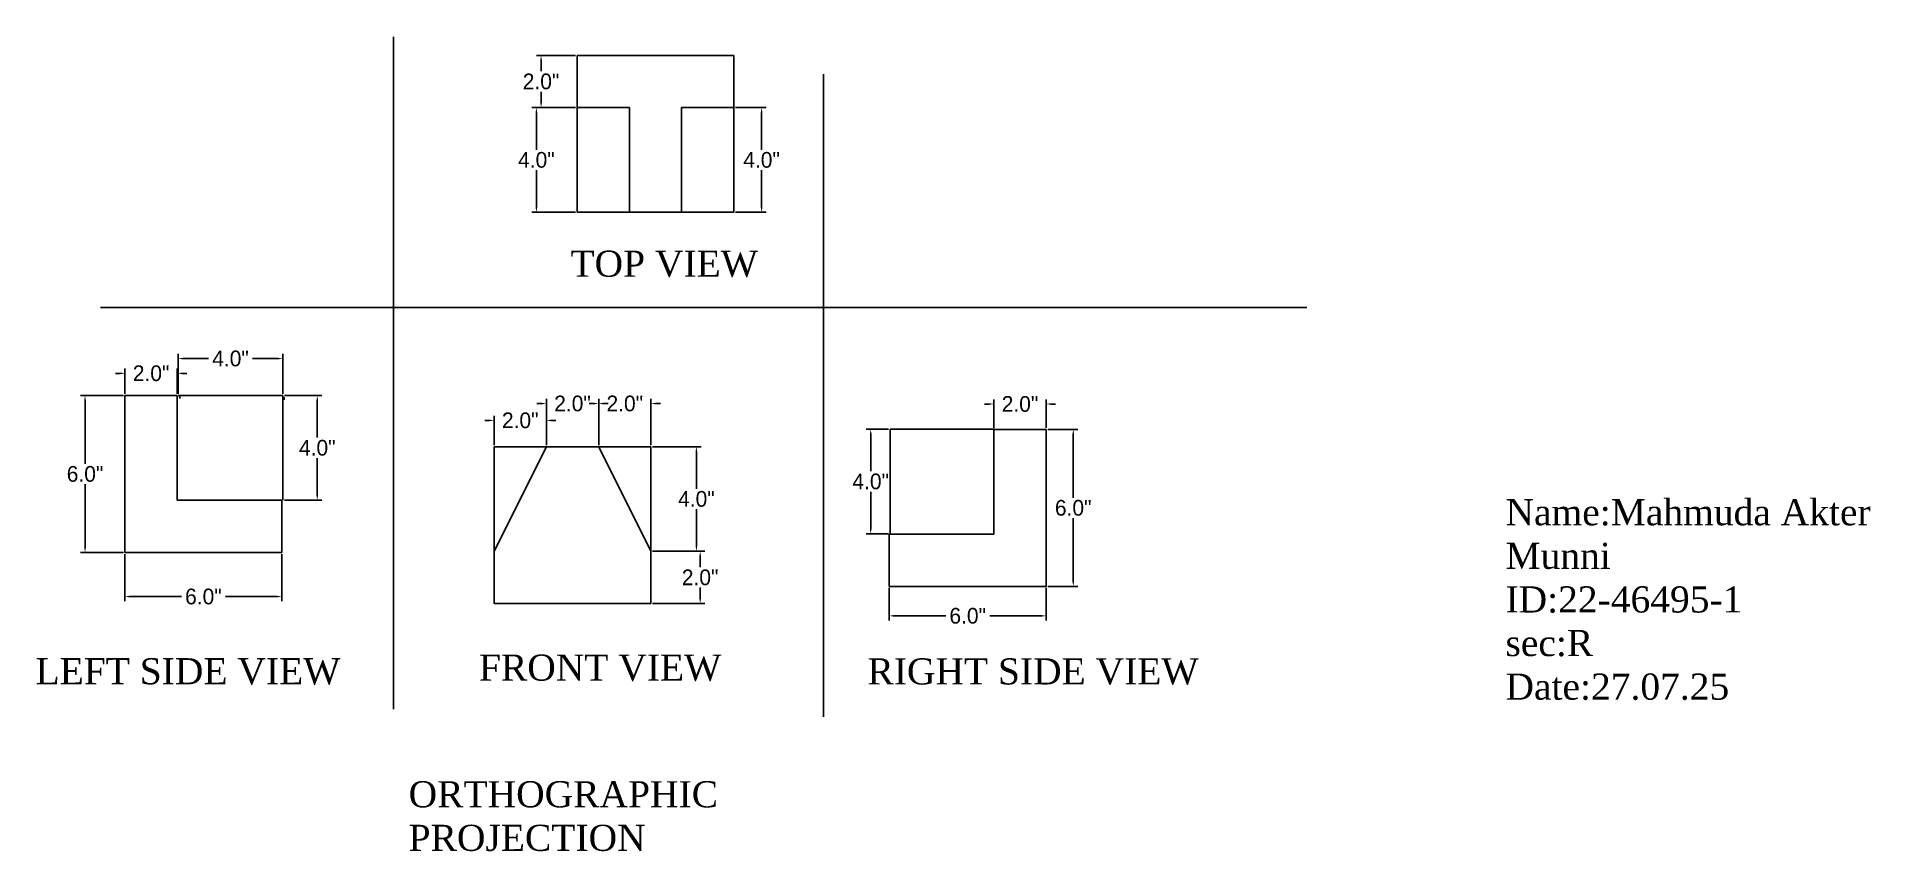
# Model space of a CAD drawing. Header units: inches. Extents: x 10.9 to 81, y 16.2 to 47.4.
import ezdxf

# ---------------------------------------------------------------- set-up
doc = ezdxf.new("R2010")
doc.units = ezdxf.units.IN
doc.header["$MEASUREMENT"] = 0
doc.dimstyles.get("Standard").update_dxf_attribs({"dimtxt": 0.6, "dimasz": 0.18, "dimexe": 0.18, "dimexo": 0.0625, "dimgap": 0.09, "dimtad": 0, "dimtih": 1, "dimtoh": 1, "dimdec": 1, "dimzin": 0, "dimdsep": 46, "dimlunit": 3, "dimtxsty": 'Standard', "dimcen": 0.09, "dimadec": 0, "dimazin": 0, "dimtfac": 1, "dimtdec": 1, "dimtofl": 0, "dimtmove": 0, "dimatfit": 3, "dimfxl": 1, "dimtolj": 1, "dimtzin": 0, "dimarcsym": 0})

# ---------------------------------------------------------------- blocks, each defined once
blk = doc.blocks.new('*D1')
at = {"color": 0, "lineweight": -2}
for p, q in [((43.491, 26.312), (43.491, 25.066)), ((49.491, 26.312), (49.491, 25.066)), ((43.671, 25.246), (45.651, 25.246)), ((49.311, 25.246), (47.331, 25.246))]:
    blk.add_line(p, q, dxfattribs=at)
at = {"color": 0}
for points in [[(43.671, 25.276), (43.671, 25.216), (43.491, 25.246)], [(49.311, 25.276), (49.311, 25.216), (49.491, 25.246)]]:
    blk.add_solid(points, dxfattribs=at)
at = {"layer": 'Defpoints', "color": 0}
for p in [(43.491, 26.374), (49.491, 26.374), (49.491, 25.246)]:
    blk.add_point(p, dxfattribs=at)
at = {"color": 0, "insert": (46.491, 25.246), "char_height": 0.6, "attachment_point": 5}
blk.add_mtext('\\A1;6.0"', dxfattribs=at)
blk = doc.blocks.new('*D2')
at = {"color": 0, "lineweight": -2}
for p, q in [((49.553, 32.374), (50.706, 32.374)), ((50.526, 32.194), (50.526, 29.764)), ((50.526, 26.554), (50.526, 28.984)), ((49.553, 26.374), (50.706, 26.374))]:
    blk.add_line(p, q, dxfattribs=at)
at = {"color": 0}
for points in [[(50.496, 32.194), (50.556, 32.194), (50.526, 32.374)], [(50.496, 26.554), (50.556, 26.554), (50.526, 26.374)]]:
    blk.add_solid(points, dxfattribs=at)
at = {"layer": 'Defpoints', "color": 0}
for p in [(49.491, 32.374), (50.526, 32.374), (49.491, 26.374)]:
    blk.add_point(p, dxfattribs=at)
at = {"color": 0, "insert": (50.526, 29.374), "char_height": 0.6, "attachment_point": 5}
blk.add_mtext('\\A1;6.0"', dxfattribs=at)
blk = doc.blocks.new('*D3')
at = {"color": 0, "lineweight": -2}
for p, q in [((47.311, 33.345), (47.131, 33.345)), ((47.491, 32.437), (47.491, 33.525)), ((49.491, 32.437), (49.491, 33.525)), ((49.671, 33.345), (49.851, 33.345))]:
    blk.add_line(p, q, dxfattribs=at)
at = {"color": 0}
for points in [[(47.311, 33.375), (47.311, 33.315), (47.491, 33.345)], [(49.671, 33.375), (49.671, 33.315), (49.491, 33.345)]]:
    blk.add_solid(points, dxfattribs=at)
at = {"layer": 'Defpoints', "color": 0}
for p in [(47.491, 33.345), (47.491, 32.374), (49.491, 32.374)]:
    blk.add_point(p, dxfattribs=at)
at = {"color": 0, "insert": (48.491, 33.345), "char_height": 0.6, "attachment_point": 5}
blk.add_mtext('\\A1;2.0"', dxfattribs=at)
blk = doc.blocks.new('*D4')
at = {"color": 0, "lineweight": -2}
for p, q in [((43.46, 32.384), (42.601, 32.384)), ((42.781, 32.204), (42.781, 30.774)), ((42.781, 28.564), (42.781, 29.994)), ((43.46, 28.384), (42.601, 28.384))]:
    blk.add_line(p, q, dxfattribs=at)
at = {"color": 0}
for points in [[(42.751, 32.204), (42.811, 32.204), (42.781, 32.384)], [(42.751, 28.564), (42.811, 28.564), (42.781, 28.384)]]:
    blk.add_solid(points, dxfattribs=at)
at = {"layer": 'Defpoints', "color": 0}
for p in [(43.523, 32.384), (42.781, 28.384), (43.523, 28.384)]:
    blk.add_point(p, dxfattribs=at)
at = {"color": 0, "insert": (42.781, 30.384), "char_height": 0.6, "attachment_point": 5}
blk.add_mtext('\\A1;4.0"', dxfattribs=at)
blk = doc.blocks.new('*D5')
at = {"color": 0, "lineweight": -2}
for p, q in [((14.198, 33.671), (12.553, 33.671)), ((12.733, 33.491), (12.733, 31.061)), ((12.733, 27.851), (12.733, 30.281)), ((14.198, 27.671), (12.553, 27.671))]:
    blk.add_line(p, q, dxfattribs=at)
at = {"color": 0}
for points in [[(12.703, 33.491), (12.763, 33.491), (12.733, 33.671)], [(12.703, 27.851), (12.763, 27.851), (12.733, 27.671)]]:
    blk.add_solid(points, dxfattribs=at)
at = {"layer": 'Defpoints', "color": 0}
for p in [(12.733, 33.671), (14.26, 33.671), (14.26, 27.671)]:
    blk.add_point(p, dxfattribs=at)
at = {"color": 0, "insert": (12.733, 30.671), "char_height": 0.6, "attachment_point": 5}
blk.add_mtext('\\A1;6.0"', dxfattribs=at)
blk = doc.blocks.new('*D6')
at = {"color": 0, "lineweight": -2}
for p, q in [((14.26, 27.608), (14.26, 25.803)), ((20.26, 27.608), (20.26, 25.803)), ((14.44, 25.983), (16.42, 25.983)), ((20.08, 25.983), (18.1, 25.983))]:
    blk.add_line(p, q, dxfattribs=at)
at = {"color": 0}
for points in [[(14.44, 26.013), (14.44, 25.953), (14.26, 25.983)], [(20.08, 26.013), (20.08, 25.953), (20.26, 25.983)]]:
    blk.add_solid(points, dxfattribs=at)
at = {"layer": 'Defpoints', "color": 0}
for p in [(14.26, 27.671), (20.26, 27.671), (14.26, 25.983)]:
    blk.add_point(p, dxfattribs=at)
at = {"color": 0, "insert": (17.26, 25.983), "char_height": 0.6, "attachment_point": 5}
blk.add_mtext('\\A1;6.0"', dxfattribs=at)
blk = doc.blocks.new('*D7')
at = {"color": 0, "lineweight": -2}
for p, q in [((14.08, 34.519), (13.9, 34.519)), ((14.26, 33.733), (14.26, 34.699)), ((16.26, 33.733), (16.26, 34.699)), ((16.44, 34.519), (16.62, 34.519))]:
    blk.add_line(p, q, dxfattribs=at)
at = {"color": 0}
for points in [[(14.08, 34.549), (14.08, 34.489), (14.26, 34.519)], [(16.44, 34.549), (16.44, 34.489), (16.26, 34.519)]]:
    blk.add_solid(points, dxfattribs=at)
at = {"layer": 'Defpoints', "color": 0}
for p in [(14.26, 34.519), (14.26, 33.671), (16.26, 33.671)]:
    blk.add_point(p, dxfattribs=at)
at = {"color": 0, "insert": (15.26, 34.519), "char_height": 0.6, "attachment_point": 5}
blk.add_mtext('\\A1;2.0"', dxfattribs=at)
blk = doc.blocks.new('*D8')
at = {"color": 0, "lineweight": -2}
for p, q in [((16.297, 33.733), (16.297, 35.264)), ((16.477, 35.084), (17.457, 35.084)), ((20.117, 35.084), (19.137, 35.084)), ((20.297, 33.733), (20.297, 35.264))]:
    blk.add_line(p, q, dxfattribs=at)
at = {"color": 0}
for points in [[(16.477, 35.114), (16.477, 35.054), (16.297, 35.084)], [(20.117, 35.114), (20.117, 35.054), (20.297, 35.084)]]:
    blk.add_solid(points, dxfattribs=at)
at = {"layer": 'Defpoints', "color": 0}
for p in [(16.297, 35.084), (16.297, 33.671), (20.297, 33.671)]:
    blk.add_point(p, dxfattribs=at)
at = {"color": 0, "insert": (18.297, 35.084), "char_height": 0.6, "attachment_point": 5}
blk.add_mtext('\\A1;4.0"', dxfattribs=at)
blk = doc.blocks.new('*D9')
at = {"color": 0, "lineweight": -2}
for p, q in [((20.359, 33.671), (21.794, 33.671)), ((21.614, 33.491), (21.614, 32.061)), ((21.614, 29.851), (21.614, 31.281)), ((20.359, 29.671), (21.794, 29.671))]:
    blk.add_line(p, q, dxfattribs=at)
at = {"color": 0}
for points in [[(21.584, 33.491), (21.644, 33.491), (21.614, 33.671)], [(21.584, 29.851), (21.644, 29.851), (21.614, 29.671)]]:
    blk.add_solid(points, dxfattribs=at)
at = {"layer": 'Defpoints', "color": 0}
for p in [(20.297, 33.671), (21.614, 33.671), (20.297, 29.671)]:
    blk.add_point(p, dxfattribs=at)
at = {"color": 0, "insert": (21.614, 31.671), "char_height": 0.6, "attachment_point": 5}
blk.add_mtext('\\A1;4.0"', dxfattribs=at)
blk = doc.blocks.new('*D10')
at = {"color": 0, "lineweight": -2}
for p, q in [((34.44, 31.715), (36.295, 31.715)), ((36.115, 31.535), (36.115, 30.105)), ((36.115, 27.895), (36.115, 29.325)), ((34.44, 27.715), (36.295, 27.715))]:
    blk.add_line(p, q, dxfattribs=at)
at = {"color": 0}
for points in [[(36.085, 31.535), (36.145, 31.535), (36.115, 31.715)], [(36.085, 27.895), (36.145, 27.895), (36.115, 27.715)]]:
    blk.add_solid(points, dxfattribs=at)
at = {"layer": 'Defpoints', "color": 0}
for p in [(34.377, 31.715), (34.377, 27.715), (36.115, 27.715)]:
    blk.add_point(p, dxfattribs=at)
at = {"color": 0, "insert": (36.115, 29.715), "char_height": 0.6, "attachment_point": 5}
blk.add_mtext('\\A1;4.0"', dxfattribs=at)
blk = doc.blocks.new('*D12')
at = {"color": 0, "lineweight": -2}
for p, q in [((32.197, 33.364), (32.017, 33.364)), ((32.377, 31.778), (32.377, 33.544)), ((34.377, 31.778), (34.377, 33.544)), ((34.557, 33.364), (34.737, 33.364))]:
    blk.add_line(p, q, dxfattribs=at)
at = {"color": 0}
for points in [[(32.197, 33.394), (32.197, 33.334), (32.377, 33.364)], [(34.557, 33.394), (34.557, 33.334), (34.377, 33.364)]]:
    blk.add_solid(points, dxfattribs=at)
at = {"layer": 'Defpoints', "color": 0}
for p in [(32.377, 33.364), (32.377, 31.715), (34.377, 31.715)]:
    blk.add_point(p, dxfattribs=at)
at = {"color": 0, "insert": (33.377, 33.364), "char_height": 0.6, "attachment_point": 5}
blk.add_mtext('\\A1;2.0"', dxfattribs=at)
blk = doc.blocks.new('*D14')
at = {"color": 0, "lineweight": -2}
for p, q in [((28.197, 32.719), (28.017, 32.719)), ((28.377, 31.778), (28.377, 32.899)), ((30.377, 31.778), (30.377, 32.899)), ((30.557, 32.719), (30.737, 32.719))]:
    blk.add_line(p, q, dxfattribs=at)
at = {"color": 0}
for points in [[(28.197, 32.749), (28.197, 32.689), (28.377, 32.719)], [(30.557, 32.749), (30.557, 32.689), (30.377, 32.719)]]:
    blk.add_solid(points, dxfattribs=at)
at = {"layer": 'Defpoints', "color": 0}
for p in [(30.377, 32.719), (28.377, 31.715), (30.377, 31.715)]:
    blk.add_point(p, dxfattribs=at)
at = {"color": 0, "insert": (29.377, 32.719), "char_height": 0.6, "attachment_point": 5}
blk.add_mtext('\\A1;2.0"', dxfattribs=at)
blk = doc.blocks.new('*D15')
at = {"color": 0, "lineweight": -2}
for p, q in [((30.197, 33.364), (30.017, 33.364)), ((30.377, 31.778), (30.377, 33.544)), ((32.377, 31.778), (32.377, 33.544)), ((32.557, 33.364), (32.737, 33.364))]:
    blk.add_line(p, q, dxfattribs=at)
at = {"color": 0}
for points in [[(30.197, 33.394), (30.197, 33.334), (30.377, 33.364)], [(32.557, 33.394), (32.557, 33.334), (32.377, 33.364)]]:
    blk.add_solid(points, dxfattribs=at)
at = {"layer": 'Defpoints', "color": 0}
for p in [(30.377, 33.364), (30.377, 31.715), (32.377, 31.715)]:
    blk.add_point(p, dxfattribs=at)
at = {"color": 0, "insert": (31.377, 33.364), "char_height": 0.6, "attachment_point": 5}
blk.add_mtext('\\A1;2.0"', dxfattribs=at)
blk = doc.blocks.new('*D16')
at = {"color": 0, "lineweight": -2}
for p, q in [((34.44, 27.715), (36.438, 27.715)), ((36.258, 27.535), (36.258, 27.105)), ((36.258, 25.895), (36.258, 26.325)), ((34.44, 25.715), (36.438, 25.715))]:
    blk.add_line(p, q, dxfattribs=at)
at = {"color": 0}
for points in [[(36.228, 27.535), (36.288, 27.535), (36.258, 27.715)], [(36.228, 25.895), (36.288, 25.895), (36.258, 25.715)]]:
    blk.add_solid(points, dxfattribs=at)
at = {"layer": 'Defpoints', "color": 0}
for p in [(34.377, 27.715), (36.258, 27.715), (34.377, 25.715)]:
    blk.add_point(p, dxfattribs=at)
at = {"color": 0, "insert": (36.258, 26.715), "char_height": 0.6, "attachment_point": 5}
blk.add_mtext('\\A1;2.0"', dxfattribs=at)
blk = doc.blocks.new('*D17')
at = {"color": 0, "lineweight": -2}
for p, q in [((37.614, 44.678), (38.788, 44.678)), ((38.608, 44.498), (38.608, 43.068)), ((38.608, 40.858), (38.608, 42.288)), ((37.614, 40.678), (38.788, 40.678))]:
    blk.add_line(p, q, dxfattribs=at)
at = {"color": 0}
for points in [[(38.578, 44.498), (38.638, 44.498), (38.608, 44.678)], [(38.578, 40.858), (38.638, 40.858), (38.608, 40.678)]]:
    blk.add_solid(points, dxfattribs=at)
at = {"layer": 'Defpoints', "color": 0}
for p in [(37.551, 44.678), (37.551, 40.678), (38.608, 40.678)]:
    blk.add_point(p, dxfattribs=at)
at = {"color": 0, "insert": (38.608, 42.678), "char_height": 0.6, "attachment_point": 5}
blk.add_mtext('\\A1;4.0"', dxfattribs=at)
blk = doc.blocks.new('*D18')
at = {"color": 0, "lineweight": -2}
for p, q in [((31.489, 46.678), (29.993, 46.678)), ((30.173, 46.498), (30.173, 46.068)), ((30.173, 44.858), (30.173, 45.288)), ((31.489, 44.678), (29.993, 44.678))]:
    blk.add_line(p, q, dxfattribs=at)
at = {"color": 0}
for points in [[(30.143, 46.498), (30.203, 46.498), (30.173, 46.678)], [(30.143, 44.858), (30.203, 44.858), (30.173, 44.678)]]:
    blk.add_solid(points, dxfattribs=at)
at = {"layer": 'Defpoints', "color": 0}
for p in [(31.551, 46.678), (30.173, 44.678), (31.551, 44.678)]:
    blk.add_point(p, dxfattribs=at)
at = {"color": 0, "insert": (30.173, 45.678), "char_height": 0.6, "attachment_point": 5}
blk.add_mtext('\\A1;2.0"', dxfattribs=at)
blk = doc.blocks.new('*D20')
at = {"color": 0, "lineweight": -2}
for p, q in [((31.489, 44.678), (29.815, 44.678)), ((29.995, 44.498), (29.995, 43.068)), ((29.995, 40.858), (29.995, 42.288)), ((31.489, 40.678), (29.815, 40.678))]:
    blk.add_line(p, q, dxfattribs=at)
at = {"color": 0}
for points in [[(29.965, 44.498), (30.025, 44.498), (29.995, 44.678)], [(29.965, 40.858), (30.025, 40.858), (29.995, 40.678)]]:
    blk.add_solid(points, dxfattribs=at)
at = {"layer": 'Defpoints', "color": 0}
for p in [(29.995, 44.678), (31.551, 44.678), (31.551, 40.678)]:
    blk.add_point(p, dxfattribs=at)
at = {"color": 0, "insert": (29.995, 42.678), "char_height": 0.6, "attachment_point": 5}
blk.add_mtext('\\A1;4.0"', dxfattribs=at)

msp = doc.modelspace()

# ---------------------------------------------------------------- linework, layer by layer
for p, q in [((24.528, 47.392), (24.528, 21.677)), ((31.551, 44.678), (31.551, 46.678)), ((31.551, 46.678), (37.551, 46.678)), ((37.551, 46.678), (37.551, 44.678)), ((40.978, 45.963), (40.978, 21.38)), ((31.551, 40.678), (31.551, 44.678)), ((31.551, 44.678), (33.551, 44.678)), ((33.551, 44.678), (33.551, 40.678)), ((37.551, 44.678), (35.551, 44.678)), ((35.551, 44.678), (35.551, 40.678)), ((37.551, 40.678), (37.551, 44.678)), ((31.551, 40.678), (33.551, 40.678)), ((33.551, 40.678), (35.551, 40.678)), ((35.551, 40.678), (37.551, 40.678)), ((13.323, 37.035), (59.455, 37.035)), ((14.26, 33.671), (16.26, 33.671)), ((14.26, 27.671), (14.26, 33.671)), ((16.26, 33.671), (16.26, 29.671)), ((16.297, 33.671), (20.297, 33.671)), ((16.353, 33.558), (16.353, 33.671)), ((20.297, 33.671), (20.297, 29.671)), ((20.353, 33.614), (20.353, 33.501)), ((43.523, 28.384), (43.523, 32.384)), ((43.523, 32.384), (47.523, 32.384)), ((49.491, 32.374), (47.491, 32.374)), ((47.491, 32.374), (47.491, 28.374)), ((49.491, 26.374), (49.491, 32.374)), ((30.377, 31.715), (28.377, 31.715)), ((28.377, 31.715), (28.377, 27.715)), ((30.377, 31.715), (28.377, 27.715)), ((32.377, 31.715), (30.377, 31.715)), ((32.377, 31.715), (34.377, 31.715)), ((32.377, 31.715), (34.377, 27.715)), ((34.377, 31.715), (34.377, 27.715)), ((16.26, 29.671), (20.26, 29.671)), ((20.26, 29.671), (20.26, 27.671)), ((47.491, 28.374), (43.491, 28.374)), ((43.491, 28.374), (43.491, 26.374)), ((20.26, 27.671), (14.26, 27.671)), ((28.377, 27.715), (28.377, 25.715)), ((34.377, 27.715), (34.377, 25.715)), ((43.491, 26.374), (49.491, 26.374)), ((34.377, 25.715), (28.377, 25.715))]:
    msp.add_line(p, q)

# ---------------------------------------------------------------- texts
at = {"char_height": 1, "attachment_point": 1}
for s, insert, width in [('{\\fTimes New Roman|b0|i0|c0|p18;TOP VIEW}', (31.298, 39.212), 8.21153), ('{\\fTimes New Roman|b0|i0|c0|p18;Name:Mahmuda Akter Munni\\PID:22-46495-1\\Psec:R\\PDate:27.07.25}', (67.058, 29.709), 16.88834), ('{\\fTimes New Roman|b0|i0|c0|p18;LEFT SIDE VIEW}', (10.84, 23.63), 11.63913), ('{\\fTimes New Roman|b0|i0|c0|p18;FRONT VIEW}', (27.799, 23.768), 11.54349), ('{\\fTimes New Roman|b0|i0|c0|p18;RIGHT SIDE VIEW}', (42.656, 23.623), 15.33989), ('{\\fTimes New Roman|b0|i0|c0|p18;ORTHOGRAPHIC PROJECTION}', (25.109, 18.925), 0.07492)]:
    msp.add_mtext(s, dxfattribs=dict(at, insert=insert, width=width))

# ---------------------------------------------------------------- dimensions: what is measured, and where the dimension line sits
for base, p1, p2, picture, middle in [((30.173, 44.678), (31.551, 46.678), (31.551, 44.678), '*D18', (30.173, 45.678)), ((29.995, 44.678), (31.551, 40.678), (31.551, 44.678), '*D20', (29.995, 42.678)), ((38.608, 40.678), (37.551, 44.678), (37.551, 40.678), '*D17', (38.608, 42.678)), ((12.733, 33.671), (14.26, 27.671), (14.26, 33.671), '*D5', (12.733, 30.671)), ((21.614, 33.671), (20.297, 29.671), (20.297, 33.671), '*D9', (21.614, 31.671)), ((42.781, 28.384), (43.523, 32.384), (43.523, 28.384), '*D4', (42.781, 30.384)), ((50.526, 32.374), (49.491, 26.374), (49.491, 32.374), '*D2', (50.526, 29.374)), ((36.115, 27.715), (34.377, 31.715), (34.377, 27.715), '*D10', (36.115, 29.715)), ((36.258, 27.715), (34.377, 25.715), (34.377, 27.715), '*D16', (36.258, 26.715))]:
    dim = msp.add_linear_dim(base=base, p1=p1, p2=p2, angle=90, dimstyle='Standard')
    dim.commit()
    dim.dimension.update_dxf_attribs({"geometry": picture, "text_midpoint": middle})
for base, p1, p2, picture, middle in [((16.297, 35.084), (20.297, 33.671), (16.297, 33.671), '*D8', (18.297, 35.084)), ((14.26, 34.519), (16.26, 33.671), (14.26, 33.671), '*D7', (15.26, 34.519)), ((30.377, 33.364), (32.377, 31.715), (30.377, 31.715), '*D15', (31.377, 33.364)), ((32.377, 33.364), (34.377, 31.715), (32.377, 31.715), '*D12', (33.377, 33.364)), ((47.491, 33.345), (49.491, 32.374), (47.491, 32.374), '*D3', (48.491, 33.345)), ((30.377, 32.719), (28.377, 31.715), (30.377, 31.715), '*D14', (29.377, 32.719)), ((14.26, 25.983), (20.26, 27.671), (14.26, 27.671), '*D6', (17.26, 25.983)), ((49.491, 25.246), (43.491, 26.374), (49.491, 26.374), '*D1', (46.491, 25.246))]:
    dim = msp.add_linear_dim(base=base, p1=p1, p2=p2, dimstyle='Standard')
    dim.commit()
    dim.dimension.update_dxf_attribs({"geometry": picture, "text_midpoint": middle})

doc.saveas('drawing.dxf')
